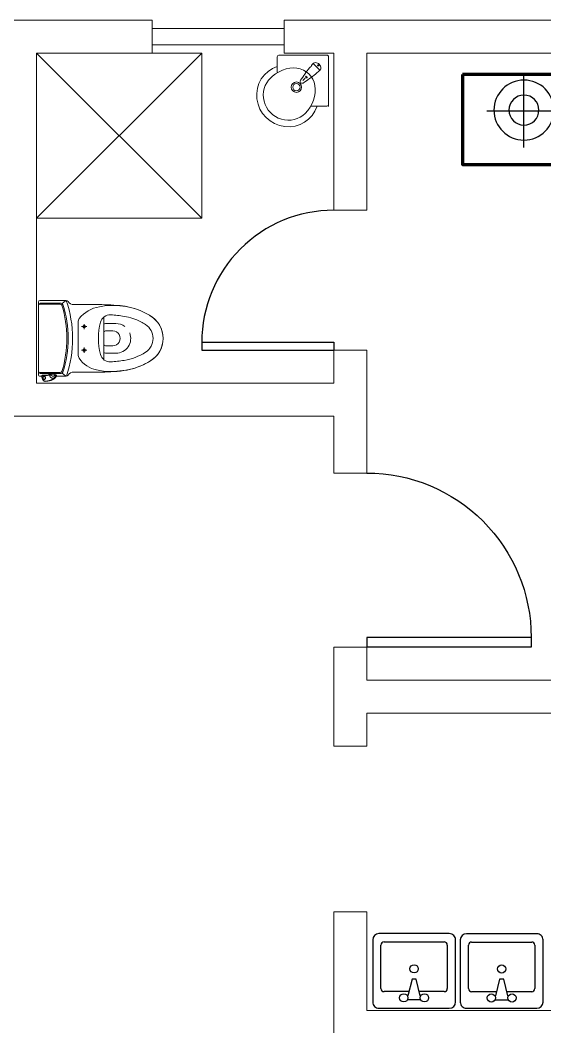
# Model space of a CAD drawing. Header units: inches. Extents: x -179 to 300, y 123 to 718.
# Drawn here: x -169.95 to -166.77, y 225.86 to 231.96 of the extents above; entities that cross this region are included whole.
import ezdxf

# ---------------------------------------------------------------- set-up
doc = ezdxf.new("R2010")
doc.units = ezdxf.units.IN
doc.header["$MEASUREMENT"] = 0
doc.linetypes.add('ACAD_ISO02W100', pattern=[15, 12, -3])
doc.linetypes.add('HIDDEN', pattern=[0.375, 0.25, -0.125])
for name, color, linetype in [('1', 1, 'Continuous'), ('A_WALL_3D', 1, 'Continuous'), ('BODY', 7, 'Continuous'), ('COVER', 7, 'Continuous'), ('DIM', 7, 'Continuous'), ('FUR', 6, 'Continuous'), ('HIDDEN', 8, 'HIDDEN'), ('TOIL', 250, 'Continuous')]:
    doc.layers.add(name, color=color, linetype=linetype)

# ---------------------------------------------------------------- blocks, each defined once
blk = doc.blocks.new('DESK4')
at = {"color": 0}
for p, q in [((0, 1), (-0.06, 1)), ((0, 0), (-0.06, 0))]:
    blk.add_line(p, q, dxfattribs=at)
blk.add_lwpolyline([(-0.06, 1), (-0.06, 0)], dxfattribs=at)
blk.add_lwpolyline([(1, 0, 0.414214), (0, 1), (0, 0)], format="xyb", dxfattribs=at)
blk = doc.blocks.new('LAV3')
at = {"color": 0, "linetype": 'ByBlock'}
for p, q in [((177.8, 254), (-203.2, 254)), ((-241.3, 215.9), (-241.3, -215.9)), ((-120.65, 203.2), (146.05, 203.2)), ((215.9, -215.9), (215.9, 215.9)), ((-139.7, 31.75), (-139.7, 184.15)), ((165.1, 184.15), (165.1, -184.15)), ((-190.5, -38.1), (-190.5, 38.1)), ((-63.5, 12.7), (-165.1, 38.1)), ((-63.5, -12.7), (-63.5, 12.7)), ((-165.1, -38.1), (-63.5, -12.7)), ((-139.7, -184.15), (-139.7, -31.75)), ((146.05, -203.2), (-120.65, -203.2)), ((-203.2, -254), (177.8, -254))]:
    blk.add_line(p, q, dxfattribs=at)
for centre in [(-177.8, 63.5), (0, 0), (-177.8, -63.5)]:
    blk.add_circle(centre, 25.4, dxfattribs=at)
for centre, radius, start, end in [((-203.2, 215.9), 38.1, 90, 180), ((177.8, 215.9), 38.1, 0, 90), ((-120.65, 184.15), 19.05, 90, 180), ((146.05, 184.15), 19.05, 0, 90), ((-120.65, -184.15), 19.05, 180, 270), ((146.05, -184.15), 19.05, 270, 0), ((-203.2, -215.9), 38.1, 180, 270), ((177.8, -215.9), 38.1, 270, 0)]:
    blk.add_arc(centre, radius, start, end, dxfattribs=at)
blk = doc.blocks.new('洗手盆-6')
at = {"layer": 'TOIL', "color": 177, "lineweight": 100, "true_color": 0x293189}
blk.add_blockref('LAV3', (203.2, -254), dxfattribs=at)
blk = doc.blocks.new('A$C255C3C12')
at = {"layer": 'FUR'}
for p, q in [((243.5, 486.7), (243.5, 0)), ((487.1, 239.3), (0, 239.3))]:
    blk.add_line(p, q, dxfattribs=at)
for radius in [200, 100]:
    blk.add_circle((238.2, 239.3), radius, dxfattribs=at)
blk = doc.blocks.new('豪华大床')
at = {"linetype": 'ACAD_ISO02W100', "lineweight": 100, "true_color": 0xcd2027}
h = blk.add_hatch(color=242, dxfattribs=at)
h.dxf.hatch_style = 1
h.paths.add_polyline_path([(300, 2450), (0, 2450), (0, 650), (300, 650)])
at = {"linetype": 'ACAD_ISO02W100', "lineweight": 100, "true_color": 0xf8d731}
h = blk.add_hatch(color=40, dxfattribs=at)
h.dxf.hatch_style = 1
h.paths.add_polyline_path([(1687.8, 2450), (300, 2450), (300, 1155.6), (1687.8, 1155.6)])
h.paths.add_polyline_path([(1687.8, 995.6), (300, 995.6), (300, 650), (600, 650), (1687.8, 650)])
h.paths.add_polyline_path([(2200, 995.6), (1767.8, 995.6), (1767.8, 650), (2100, 650, 0.414214), (2200, 750)])
h.paths.add_polyline_path([(2200, 2350, 0.414214), (2100, 2450), (1767.8, 2450), (1767.8, 1155.6), (2200, 1155.6)])
at = {"linetype": 'ACAD_ISO02W100', "lineweight": 100, "true_color": 0x991b1e}
h = blk.add_hatch(color=244, dxfattribs=at)
h.dxf.hatch_style = 1
h.paths.add_polyline_path([(1767.8, 2450), (1687.8, 2450), (1687.8, 1155.6), (1767.8, 1155.6)])
h.paths.add_polyline_path([(1767.8, 1155.6), (1687.8, 1155.6), (1687.8, 1075.6), (1767.8, 1075.6)])
h.paths.add_polyline_path([(2200, 1155.6), (1767.8, 1155.6), (1767.8, 1075.6), (2200, 1075.6)])
h.paths.add_polyline_path([(2200, 1075.6), (1767.8, 1075.6), (1767.8, 995.6), (2200, 995.6)])
h.paths.add_polyline_path([(1767.8, 1075.6), (1687.8, 1075.6), (1687.8, 995.6), (1767.8, 995.6)])
h.paths.add_polyline_path([(1767.8, 995.6), (1687.8, 995.6), (1687.8, 650), (1767.8, 650)])
h.paths.add_polyline_path([(1687.8, 1155.6), (300, 1155.6), (300, 1075.6), (1687.8, 1075.6)])
h.paths.add_polyline_path([(1687.8, 1075.6), (300, 1075.6), (300, 995.6), (1687.8, 995.6)])
at = {"layer": 'FUR', "color": 0, "lineweight": 100}
for p, q in [((300, 650), (300, 2450)), ((1687.8, 2450), (1687.8, 650)), ((1767.8, 2450), (1767.8, 650)), ((300, 1155.6), (2200, 1155.6)), ((300, 1075.6), (2200, 1075.6)), ((300, 995.6), (2200, 995.6))]:
    blk.add_line(p, q, dxfattribs=at)
for points in [[(0, 2450), (600, 2450), (600, 3100), (0, 3100)], [(0, 0), (600, 0), (600, 650), (0, 650)]]:
    blk.add_lwpolyline(points, close=True, dxfattribs=at)
blk.add_lwpolyline([(0, 650), (2100, 650, 0.414214), (2200, 750), (2200, 2350, 0.414214), (2100, 2450), (0, 2450)], format="xyb", close=True, dxfattribs=at)
blk.add_blockref('A$C255C3C12', (0, 2450), dxfattribs=at)
at = {"layer": 'FUR', "color": 0, "lineweight": 100, "xscale": -1, "rotation": 180}
blk.add_blockref('A$C255C3C12', (0, 650), dxfattribs=at)

msp = doc.modelspace()

# ---------------------------------------------------------------- linework, layer by layer
at = {"color": 40, "lineweight": 0, "true_color": 0xf8d731}
for p, q in [((-172.14804, 231.95691), (-169.14804, 231.95691)), ((-168.34804, 231.95691), (-165.34804, 231.95691)), ((-169.14804, 231.90691), (-168.34804, 231.90691)), ((-169.14804, 231.80691), (-168.34804, 231.80691)), ((-168.04804, 229.21267), (-167.84804, 229.21267)), ((-167.84804, 228.15691), (-168.04804, 228.15691))]:
    msp.add_line(p, q, dxfattribs=at)
at = {"color": 40, "linetype": 'ACAD_ISO02W100', "lineweight": 0, "true_color": 0xf8d731}
for p, q in [((-169.14804, 231.75691), (-169.14804, 231.95691)), ((-168.34804, 231.75691), (-168.34804, 231.95691)), ((-168.04804, 230.80491), (-167.84804, 230.80491)), ((-168.04804, 229.95691), (-167.84804, 229.95691))]:
    msp.add_line(p, q, dxfattribs=at)
at = {"lineweight": 0}
for p, q in [((-169.84804, 231.75691), (-168.84804, 231.75691)), ((-169.84804, 231.75691), (-169.84804, 229.75691)), ((-169.84804, 231.75691), (-169.84804, 229.75691)), ((-168.34804, 231.75691), (-168.04804, 231.75691)), ((-168.04804, 231.75691), (-168.04804, 230.80491)), ((-167.84804, 231.75691), (-165.34804, 231.75691)), ((-167.84804, 231.75691), (-167.84804, 230.80491)), ((-168.04804, 230.00491), (-168.04804, 229.75691)), ((-167.84804, 229.95691), (-167.84804, 229.21267)), ((-169.84804, 229.75691), (-168.04804, 229.75691)), ((-170.04804, 229.55691), (-168.04804, 229.55691)), ((-168.04804, 229.55691), (-168.04804, 229.21267)), ((-167.84804, 228.21667), (-167.84804, 227.95691)), ((-168.04804, 228.15691), (-168.04804, 227.95691)), ((-168.04804, 227.55691), (-168.04804, 227.95691)), ((-167.84804, 227.95691), (-164.04804, 227.95691)), ((-167.84804, 227.75691), (-166.24804, 227.75691)), ((-167.84804, 227.55691), (-167.84804, 227.75691)), ((-168.04804, 225.75691), (-168.04804, 226.15691)), ((-167.84804, 225.95691), (-167.84804, 226.15691)), ((-166.24804, 225.95691), (-167.84804, 225.95691))]:
    msp.add_line(p, q, dxfattribs=at)
at = {"color": 177, "linetype": 'ACAD_ISO02W100', "lineweight": 0, "true_color": 0x293189}
for p, q in [((-169.84804, 230.75691), (-168.84804, 231.75691)), ((-168.84804, 230.75691), (-169.84804, 231.75691)), ((-168.84804, 230.75691), (-168.84804, 231.75691)), ((-169.84804, 230.75691), (-168.84804, 230.75691))]:
    msp.add_line(p, q, dxfattribs=at)
at = {"color": 177, "lineweight": 0, "true_color": 0x293189}
for p, q in [((-168.09001, 231.74532), (-168.38001, 231.74532)), ((-168.39001, 231.63849), (-168.39001, 231.73532)), ((-168.08001, 231.44532), (-168.08001, 231.73532)), ((-168.09001, 231.43532), (-168.18788, 231.43532))]:
    msp.add_line(p, q, dxfattribs=at)
at = {"color": 177, "linetype": 'Continuous', "lineweight": 0, "ltscale": 1.2, "true_color": 0x293189}
for q in [(-168.17186, 231.69391), (-168.13142, 231.65347)]:
    msp.add_line((-168.15164, 231.67369), q, dxfattribs=at)
at = {"color": 177, "linetype": 'Continuous', "lineweight": 0, "ltscale": 8, "true_color": 0x293189}
msp.add_line((-168.23494, 231.5904), (-168.22048, 231.60486), dxfattribs=at)
at = {"color": 0, "lineweight": 0}
msp.add_line((-167.84804, 227.55691), (-168.04804, 227.55691), dxfattribs=at)
at = {"linetype": 'ACAD_ISO02W100', "lineweight": 0}
for p, q in [((-167.84804, 226.55456), (-168.04804, 226.55456)), ((-168.04804, 226.15691), (-168.04804, 226.55456)), ((-167.84804, 226.15691), (-167.84804, 226.55456))]:
    msp.add_line(p, q, dxfattribs=at)
at = {"color": 177, "lineweight": 0, "true_color": 0x293189}
for centre, major_axis, ratio, start_param, end_param in [((-168.38001, 231.73532), (0.00707, 0.00707), 1, 0.7853982, 2.3561945), ((-168.09001, 231.73532), (0.00707, 0.00707), 1, 5.4977871, 7.0685835), ((-168.3275, 231.49784), (-0.13435, 0.13435), 0.9736842, -0.4588538, 3.6004465), ((-168.21343, 231.61191), (-0.00433, 0.00433), 0.5996165, 0, 6.2831853), ((-168.32754, 231.49787), (-0.1061, 0.1061), 0.9663492, -0.0372091, 3.1415927), ((-168.27447, 231.55087), (-0.02227, 0.02227), 1, 0.7853982, 7.0685835), ((-168.27447, 231.55087), (-0.01556, 0.01556), 1, 0.7853982, 7.0685835), ((-168.09001, 231.44532), (-0.00707, 0.00707), 1, 2.3561945, 3.9269908)]:
    msp.add_ellipse(centre, major_axis=major_axis, ratio=ratio, start_param=start_param, end_param=end_param, dxfattribs=at)
at = {"color": 177, "linetype": 'Continuous', "lineweight": 0, "ltscale": 1.2, "true_color": 0x293189}
for centre, major_axis, start_param, end_param in [((-168.13363, 231.65118), (0.04073, 0.04073), 1.4633961, 1.8945456), ((-168.15941, 231.68319), (0.01167, 0.01167), 0.8292988, 1.4633961), ((-168.15997, 231.66612), (-0.02373, 0.02373), 4.6966478, 5.5028112), ((-168.15922, 231.66537), (0.02373, 0.02373), 5.4927631, 6.2989265), ((-166.25379, 230.21358), (-1.71537, 1.71537), 0.1426695, 0.1807352), ((-169.61176, 233.57155), (1.71537, 1.71537), 4.5316538, 4.5697195), ((-168.14974, 231.62616), (0.04373, 0.04373), 1.3959207, 1.6214576), ((-168.19918, 231.67559), (-0.04373, 0.04373), 3.0909314, 3.3164683), ((-168.17416, 231.6917), (-0.04073, 0.04073), 2.8178434, 3.2489929), ((-168.14215, 231.66593), (-0.01167, 0.01167), 3.2489929, 3.8830902), ((-168.24036, 231.58656), (0.00781, 0.00781), 1.7701561, 3.2434684), ((-168.23878, 231.58497), (0.00781, 0.00781), 3.0397169, 4.5130292)]:
    msp.add_ellipse(centre, major_axis=major_axis, ratio=1, start_param=start_param, end_param=end_param, dxfattribs=at)
at = {"color": 177, "linetype": 'Continuous', "lineweight": 0, "ltscale": 8, "true_color": 0x293189}
msp.add_ellipse((-168.14253, 231.68281), major_axis=(0.00235, 0.00235), ratio=1, start_param=2.3561945, end_param=8.6393798, dxfattribs=at)
at = {"color": 177, "lineweight": 0, "true_color": 0x293189, "extrusion": (0, 0, -1)}
msp.add_ellipse((-168.32754, 231.49787), major_axis=(0.12796, 0.13364), ratio=0.8109063, start_param=4.7008251, end_param=7.8715777, dxfattribs=at)
at = {"layer": '1', "color": 177, "linetype": 'ByBlock', "lineweight": 0, "true_color": 0x293189}
for p, q in [((-169.81734, 229.80145), (-169.81735, 229.80119)), ((-169.81735, 229.80119), (-169.81734, 229.80094)), ((-169.81731, 229.8017), (-169.81734, 229.80145)), ((-169.81734, 229.80094), (-169.81732, 229.80068)), ((-169.81732, 229.80068), (-169.81731, 229.8006)), ((-169.81727, 229.80196), (-169.81731, 229.8017)), ((-169.81729, 229.80154), (-169.81731, 229.80106)), ((-169.81731, 229.80106), (-169.81728, 229.80058)), ((-169.81731, 229.8006), (-169.81719, 229.79974)), ((-169.81722, 229.80201), (-169.81729, 229.80154)), ((-169.81728, 229.80058), (-169.81694, 229.79841)), ((-169.81721, 229.80221), (-169.81727, 229.80196)), ((-169.8171, 229.80245), (-169.81722, 229.80201)), ((-169.81714, 229.80245), (-169.81721, 229.80221)), ((-169.81719, 229.79974), (-169.81702, 229.7987)), ((-169.81705, 229.8027), (-169.81714, 229.80245)), ((-169.81693, 229.80286), (-169.8171, 229.80245)), ((-169.81694, 229.80293), (-169.81705, 229.8027)), ((-169.81702, 229.7987), (-169.81684, 229.79767)), ((-169.81682, 229.80316), (-169.81694, 229.80293)), ((-169.81694, 229.79841), (-169.81654, 229.79625)), ((-169.81672, 229.80326), (-169.81693, 229.80286)), ((-169.81684, 229.79767), (-169.81664, 229.79664)), ((-169.81669, 229.80338), (-169.81682, 229.80316)), ((-169.81647, 229.80363), (-169.81672, 229.80326)), ((-169.81654, 229.80359), (-169.81669, 229.80338)), ((-169.81664, 229.79664), (-169.81643, 229.79562)), ((-169.81639, 229.80378), (-169.81654, 229.80359)), ((-169.81654, 229.79625), (-169.81606, 229.79411)), ((-169.81618, 229.80397), (-169.81647, 229.80363)), ((-169.81643, 229.79562), (-169.81621, 229.7946)), ((-169.81622, 229.80397), (-169.81639, 229.80378)), ((-169.81603, 229.80415), (-169.81622, 229.80397)), ((-169.81621, 229.7946), (-169.81596, 229.79359)), ((-169.81585, 229.80428), (-169.81618, 229.80397)), ((-169.81606, 229.79411), (-169.81552, 229.79199)), ((-169.81584, 229.80432), (-169.81603, 229.80415)), ((-169.81596, 229.79359), (-169.81571, 229.79257)), ((-169.8155, 229.80454), (-169.81585, 229.80428)), ((-169.81563, 229.80447), (-169.81584, 229.80432)), ((-169.81576, 229.80128), (-169.81578, 229.80093)), ((-169.81578, 229.80093), (-169.81575, 229.80058)), ((-169.81571, 229.80164), (-169.81576, 229.80128)), ((-169.81575, 229.80058), (-169.81542, 229.79845)), ((-169.81562, 229.80196), (-169.81571, 229.80164)), ((-169.81571, 229.79257), (-169.81543, 229.79156)), ((-169.81552, 229.80455), (-169.81563, 229.80447)), ((-169.81549, 229.80228), (-169.81562, 229.80196)), ((-169.81552, 229.79199), (-169.81491, 229.78989)), ((-169.81511, 229.80477), (-169.8155, 229.80454)), ((-169.81534, 229.80257), (-169.81549, 229.80228)), ((-169.81543, 229.79156), (-169.81515, 229.79056)), ((-169.81542, 229.79845), (-169.81502, 229.79634)), ((-169.81515, 229.80285), (-169.81534, 229.80257)), ((-169.81493, 229.80311), (-169.81515, 229.80285)), ((-169.81515, 229.79056), (-169.81484, 229.78956)), ((-169.81471, 229.80494), (-169.81511, 229.80477)), ((-169.81502, 229.79634), (-169.81455, 229.79424)), ((-169.81468, 229.80334), (-169.81493, 229.80311)), ((-169.81491, 229.78989), (-169.81424, 229.78781)), ((-169.81484, 229.78956), (-169.81452, 229.78857)), ((-169.81429, 229.80508), (-169.81471, 229.80494)), ((-169.81441, 229.80354), (-169.81468, 229.80334)), ((-169.81455, 229.79424), (-169.81402, 229.79216)), ((-169.81452, 229.78857), (-169.81419, 229.78758)), ((-169.81412, 229.80371), (-169.81441, 229.80354)), ((-169.81386, 229.80516), (-169.81429, 229.80508)), ((-169.81424, 229.78781), (-169.8135, 229.78575)), ((-169.81419, 229.78758), (-169.81384, 229.78659)), ((-169.81381, 229.80385), (-169.81412, 229.80371)), ((-169.81402, 229.79216), (-169.81342, 229.7901)), ((-169.81344, 229.80519), (-169.81386, 229.80516)), ((-169.81349, 229.80395), (-169.81381, 229.80385)), ((-169.81316, 229.80401), (-169.81349, 229.80395)), ((-169.81046, 229.80524), (-169.81342, 229.80519)), ((-169.81342, 229.7901), (-169.81276, 229.78806)), ((-169.81283, 229.80403), (-169.81316, 229.80401)), ((-169.8109, 229.80407), (-169.81283, 229.80403)), ((-169.81276, 229.78806), (-169.81203, 229.78604)), ((-169.81115, 229.78879), (-169.81113, 229.78971)), ((-169.81109, 229.78788), (-169.81115, 229.78879)), ((-169.81113, 229.78971), (-169.81105, 229.79063)), ((-169.81095, 229.78697), (-169.81109, 229.78788)), ((-169.81105, 229.79063), (-169.81089, 229.79154)), ((-169.80896, 229.8041), (-169.8109, 229.80407)), ((-169.81089, 229.79154), (-169.81065, 229.79243)), ((-169.81065, 229.79243), (-169.81034, 229.79331)), ((-169.8075, 229.8053), (-169.81046, 229.80524)), ((-169.81034, 229.79331), (-169.80996, 229.79415)), ((-169.80996, 229.79415), (-169.80951, 229.79497)), ((-169.80951, 229.79497), (-169.80909, 229.79559)), ((-169.80924, 229.78965), (-169.80925, 229.78889)), ((-169.80925, 229.78889), (-169.80921, 229.78812)), ((-169.80917, 229.79042), (-169.80924, 229.78965)), ((-169.80921, 229.78812), (-169.8091, 229.78736)), ((-169.80905, 229.79117), (-169.80917, 229.79042)), ((-169.8091, 229.78736), (-169.80894, 229.78662)), ((-169.80909, 229.79559), (-169.80863, 229.79619)), ((-169.80886, 229.79192), (-169.80905, 229.79117)), ((-169.80584, 229.80416), (-169.80896, 229.8041)), ((-169.80862, 229.79265), (-169.80886, 229.79192)), ((-169.80863, 229.79619), (-169.80812, 229.79674)), ((-169.80832, 229.79336), (-169.80862, 229.79265)), ((-169.80797, 229.79403), (-169.80832, 229.79336)), ((-169.80812, 229.79674), (-169.80758, 229.79726)), ((-169.80755, 229.79468), (-169.80797, 229.79403)), ((-169.80758, 229.79726), (-169.80698, 229.79773)), ((-169.80709, 229.79528), (-169.80755, 229.79468)), ((-169.80456, 229.80536), (-169.8075, 229.8053)), ((-169.80656, 229.79584), (-169.80709, 229.79528)), ((-169.80698, 229.79773), (-169.80646, 229.79809)), ((-169.806, 229.79634), (-169.80656, 229.79584)), ((-169.80646, 229.79809), (-169.80592, 229.79841)), ((-169.80558, 229.79664), (-169.806, 229.79634)), ((-169.80592, 229.79841), (-169.80535, 229.79869)), ((-169.80274, 229.80422), (-169.80584, 229.80416)), ((-169.80516, 229.7969), (-169.80558, 229.79664)), ((-169.80535, 229.79869), (-169.80476, 229.79892)), ((-169.80472, 229.79713), (-169.80516, 229.7969)), ((-169.80476, 229.79892), (-169.80416, 229.79911)), ((-169.80426, 229.79733), (-169.80472, 229.79713)), ((-169.80163, 229.80542), (-169.80456, 229.80536)), ((-169.80379, 229.79748), (-169.80426, 229.79733)), ((-169.80416, 229.79911), (-169.80354, 229.79925)), ((-169.80331, 229.7976), (-169.80379, 229.79748)), ((-169.80354, 229.79925), (-169.80292, 229.79934)), ((-169.80282, 229.79767), (-169.80331, 229.7976)), ((-169.80292, 229.79934), (-169.80229, 229.79938)), ((-169.80233, 229.79771), (-169.80282, 229.79767)), ((-169.79965, 229.80428), (-169.80274, 229.80422)), ((-169.80184, 229.7977), (-169.80233, 229.79771)), ((-169.80229, 229.79938), (-169.80166, 229.79937)), ((-169.80136, 229.79764), (-169.80184, 229.7977)), ((-169.80166, 229.79937), (-169.80104, 229.79931)), ((-169.79877, 229.80548), (-169.80163, 229.80542)), ((-169.80088, 229.79755), (-169.80136, 229.79764)), ((-169.80104, 229.79931), (-169.80043, 229.79919)), ((-169.80041, 229.79741), (-169.80088, 229.79755)), ((-169.80043, 229.79919), (-169.79983, 229.79903)), ((-169.79996, 229.79724), (-169.80041, 229.79741)), ((-169.79952, 229.79703), (-169.79996, 229.79724)), ((-169.79983, 229.79903), (-169.79925, 229.79882)), ((-169.79657, 229.80435), (-169.79965, 229.80428)), ((-169.79909, 229.79678), (-169.79952, 229.79703)), ((-169.79925, 229.79882), (-169.79869, 229.79857)), ((-169.7987, 229.7965), (-169.79909, 229.79678)), ((-169.79592, 229.80555), (-169.79877, 229.80548)), ((-169.79832, 229.79619), (-169.7987, 229.7965)), ((-169.79869, 229.79857), (-169.79815, 229.79827)), ((-169.79796, 229.79585), (-169.79832, 229.79619)), ((-169.79815, 229.79827), (-169.79764, 229.79794)), ((-169.79756, 229.79542), (-169.79796, 229.79585)), ((-169.79764, 229.79794), (-169.79715, 229.79756)), ((-169.7972, 229.79495), (-169.79756, 229.79542)), ((-169.79687, 229.79445), (-169.7972, 229.79495)), ((-169.79715, 229.79756), (-169.79669, 229.79716)), ((-169.79658, 229.79393), (-169.79687, 229.79445)), ((-169.79669, 229.79716), (-169.79618, 229.79664)), ((-169.79632, 229.79338), (-169.79658, 229.79393)), ((-169.79352, 229.80443), (-169.79657, 229.80435)), ((-169.79605, 229.79268), (-169.79632, 229.79338)), ((-169.79618, 229.79664), (-169.79572, 229.79607)), ((-169.79584, 229.79195), (-169.79605, 229.79268)), ((-169.79309, 229.80562), (-169.79592, 229.80555)), ((-169.79591, 229.78665), (-169.79574, 229.7874)), ((-169.79568, 229.79121), (-169.79584, 229.79195)), ((-169.79574, 229.7874), (-169.79561, 229.78816)), ((-169.79572, 229.79607), (-169.7953, 229.79548)), ((-169.79558, 229.79045), (-169.79568, 229.79121)), ((-169.79561, 229.78816), (-169.79555, 229.78892)), ((-169.79554, 229.78969), (-169.79558, 229.79045)), ((-169.79555, 229.78892), (-169.79554, 229.78969)), ((-169.7953, 229.79548), (-169.79493, 229.79485)), ((-169.79493, 229.79485), (-169.7946, 229.7942)), ((-169.7946, 229.7942), (-169.79425, 229.79335)), ((-169.79425, 229.79335), (-169.79398, 229.79248)), ((-169.79385, 229.78702), (-169.79407, 229.78613)), ((-169.79398, 229.79248), (-169.79378, 229.79159)), ((-169.79369, 229.78793), (-169.79385, 229.78702)), ((-169.79378, 229.79159), (-169.79365, 229.79068)), ((-169.79361, 229.78885), (-169.79369, 229.78793)), ((-169.79365, 229.79068), (-169.79359, 229.78977)), ((-169.79359, 229.78977), (-169.79361, 229.78885)), ((-169.7905, 229.8045), (-169.79352, 229.80443)), ((-169.79028, 229.80569), (-169.79309, 229.80562)), ((-169.78751, 229.80458), (-169.7905, 229.8045)), ((-169.78748, 229.80577), (-169.79028, 229.80569)), ((-169.78454, 229.80467), (-169.78751, 229.80458)), ((-169.7847, 229.80585), (-169.78748, 229.80577)), ((-169.78194, 229.80593), (-169.7847, 229.80585)), ((-169.78159, 229.80475), (-169.78454, 229.80467)), ((-169.77924, 229.80601), (-169.78194, 229.80593)), ((-169.77866, 229.80484), (-169.78159, 229.80475)), ((-169.77921, 229.80602), (-169.77924, 229.80601)), ((-169.77922, 229.80602), (-169.77924, 229.80602)), ((-169.77843, 229.80604), (-169.77921, 229.80602)), ((-169.77624, 229.80492), (-169.77866, 229.80484)), ((-169.77768, 229.80607), (-169.77843, 229.80604)), ((-169.77692, 229.80611), (-169.77768, 229.80607)), ((-169.77621, 229.80615), (-169.77692, 229.80611)), ((-169.77384, 229.805), (-169.77624, 229.80492)), ((-169.77553, 229.80619), (-169.77621, 229.80615)), ((-169.77489, 229.80624), (-169.77553, 229.80619)), ((-169.7743, 229.80628), (-169.77489, 229.80624)), ((-169.73753, 229.81194), (-169.77452, 229.81194)), ((-169.77377, 229.80633), (-169.7743, 229.80628)), ((-169.77146, 229.80509), (-169.77384, 229.805)), ((-169.77329, 229.80639), (-169.77377, 229.80633)), ((-169.77285, 229.80644), (-169.77329, 229.80639)), ((-169.77247, 229.8065), (-169.77285, 229.80644)), ((-169.77214, 229.80656), (-169.77247, 229.8065)), ((-169.77237, 229.80653), (-169.77227, 229.80661)), ((-169.77226, 229.80655), (-169.77232, 229.80654)), ((-169.77227, 229.80661), (-169.77206, 229.80673)), ((-169.77217, 229.80657), (-169.77226, 229.80655)), ((-169.77209, 229.80659), (-169.77217, 229.80657)), ((-169.77187, 229.80661), (-169.77214, 229.80656)), ((-169.77203, 229.80661), (-169.77209, 229.80659)), ((-169.77206, 229.80673), (-169.77191, 229.80679)), ((-169.77199, 229.80662), (-169.77203, 229.80661)), ((-169.77196, 229.80663), (-169.77199, 229.80662)), ((-169.77195, 229.80664), (-169.77196, 229.80663)), ((-169.77195, 229.80664), (-169.77195, 229.80664)), ((-169.77191, 229.80679), (-169.77175, 229.80684)), ((-169.77166, 229.80668), (-169.77187, 229.80661)), ((-169.77175, 229.80684), (-169.77157, 229.80686)), ((-169.7715, 229.80674), (-169.77166, 229.80668)), ((-169.77157, 229.80686), (-169.77138, 229.80686)), ((-169.77141, 229.8068), (-169.7715, 229.80674)), ((-169.76968, 229.80515), (-169.77146, 229.80509)), ((-169.77138, 229.80686), (-169.77141, 229.8068)), ((-169.77015, 229.80621), (-169.76928, 229.80624)), ((-169.76911, 229.80516), (-169.76968, 229.80515)), ((-169.76954, 229.80447), (-169.76968, 229.80515)), ((-169.76937, 229.8038), (-169.76954, 229.80447)), ((-169.76911, 229.80283), (-169.76937, 229.8038)), ((-169.76928, 229.80624), (-169.76839, 229.80627)), ((-169.76853, 229.80517), (-169.76911, 229.80516)), ((-169.76881, 229.80188), (-169.76911, 229.80283)), ((-169.76847, 229.80095), (-169.76881, 229.80188)), ((-169.76794, 229.80518), (-169.76853, 229.80517)), ((-169.7681, 229.80004), (-169.76847, 229.80095)), ((-169.76839, 229.80627), (-169.76748, 229.80629)), ((-169.76771, 229.79917), (-169.7681, 229.80004)), ((-169.76735, 229.80519), (-169.76794, 229.80518)), ((-169.76729, 229.79832), (-169.76771, 229.79917)), ((-169.76748, 229.80629), (-169.76656, 229.80632)), ((-169.76637, 229.8052), (-169.76735, 229.80519)), ((-169.76684, 229.79749), (-169.76729, 229.79832)), ((-169.76636, 229.79668), (-169.76684, 229.79749)), ((-169.76656, 229.80632), (-169.7656, 229.80633)), ((-169.76538, 229.8052), (-169.76637, 229.8052)), ((-169.76584, 229.7959), (-169.76636, 229.79668)), ((-169.7653, 229.79514), (-169.76584, 229.7959)), ((-169.7656, 229.80633), (-169.76463, 229.80635)), ((-169.76437, 229.8052), (-169.76538, 229.8052)), ((-169.76474, 229.79441), (-169.7653, 229.79514)), ((-169.76414, 229.79371), (-169.76474, 229.79441)), ((-169.76463, 229.80635), (-169.76364, 229.80636)), ((-169.76335, 229.80519), (-169.76437, 229.8052)), ((-169.76334, 229.79284), (-169.76414, 229.79371)), ((-169.76364, 229.80636), (-169.76265, 229.80638)), ((-169.76236, 229.80517), (-169.76335, 229.80519)), ((-169.7625, 229.79203), (-169.76334, 229.79284)), ((-169.76265, 229.80638), (-169.76223, 229.80634)), ((-169.76162, 229.79128), (-169.7625, 229.79203)), ((-169.76136, 229.80515), (-169.76236, 229.80517)), ((-169.76223, 229.80634), (-169.7618, 229.80628)), ((-169.7618, 229.80628), (-169.76137, 229.80619)), ((-169.76093, 229.79074), (-169.76162, 229.79128)), ((-169.76137, 229.80619), (-169.76093, 229.80609)), ((-169.76036, 229.80513), (-169.76136, 229.80515)), ((-169.76093, 229.80609), (-169.76034, 229.80593)), ((-169.76022, 229.79024), (-169.76093, 229.79074)), ((-169.75936, 229.8051), (-169.76036, 229.80513)), ((-169.76034, 229.80593), (-169.75975, 229.80575)), ((-169.7595, 229.78977), (-169.76022, 229.79024)), ((-169.75975, 229.80575), (-169.75916, 229.80557)), ((-169.75876, 229.78935), (-169.7595, 229.78977)), ((-169.75836, 229.80506), (-169.75936, 229.8051)), ((-169.75916, 229.80557), (-169.75827, 229.80529)), ((-169.75778, 229.78885), (-169.75876, 229.78935)), ((-169.75736, 229.80502), (-169.75836, 229.80506)), ((-169.75827, 229.80529), (-169.75736, 229.80502)), ((-169.75679, 229.78841), (-169.75778, 229.78885)), ((-169.75736, 229.80502), (-169.75704, 229.80444)), ((-169.75736, 229.80502), (-169.75736, 229.80502)), ((-169.75704, 229.80444), (-169.75668, 229.80388)), ((-169.75577, 229.78805), (-169.75679, 229.78841)), ((-169.75668, 229.80388), (-169.7563, 229.80335)), ((-169.7563, 229.80335), (-169.7559, 229.80284)), ((-169.7559, 229.80284), (-169.75537, 229.80227)), ((-169.75498, 229.78781), (-169.75577, 229.78805)), ((-169.75537, 229.80227), (-169.75482, 229.80174)), ((-169.75418, 229.78761), (-169.75498, 229.78781)), ((-169.75482, 229.80174), (-169.75424, 229.80125)), ((-169.75424, 229.80125), (-169.75363, 229.80081)), ((-169.75338, 229.78746), (-169.75418, 229.78761)), ((-169.75363, 229.80081), (-169.753, 229.80042)), ((-169.75257, 229.78734), (-169.75338, 229.78746)), ((-169.753, 229.80042), (-169.75234, 229.80007)), ((-169.75152, 229.78726), (-169.75257, 229.78734)), ((-169.75234, 229.80007), (-169.75166, 229.79977)), ((-169.75166, 229.79977), (-169.75096, 229.79952)), ((-169.75047, 229.78725), (-169.75152, 229.78726)), ((-169.75096, 229.79952), (-169.75026, 229.79932)), ((-169.74943, 229.7873), (-169.75047, 229.78725)), ((-169.75026, 229.79932), (-169.74955, 229.79918)), ((-169.74955, 229.79918), (-169.7488, 229.79908)), ((-169.74861, 229.7874), (-169.74943, 229.7873)), ((-169.7488, 229.79908), (-169.74804, 229.79905)), ((-169.7478, 229.78754), (-169.74861, 229.7874)), ((-169.74804, 229.79905), (-169.74728, 229.79908)), ((-169.74699, 229.78772), (-169.7478, 229.78754)), ((-169.74728, 229.79908), (-169.74653, 229.79917)), ((-169.7462, 229.78795), (-169.74699, 229.78772)), ((-169.74653, 229.79917), (-169.7458, 229.79931)), ((-169.74544, 229.78821), (-169.7462, 229.78795)), ((-169.7458, 229.79931), (-169.74505, 229.79953)), ((-169.74469, 229.78851), (-169.74544, 229.78821)), ((-169.74505, 229.79953), (-169.74433, 229.7998)), ((-169.74395, 229.78885), (-169.74469, 229.78851)), ((-169.74433, 229.7998), (-169.74362, 229.80014)), ((-169.74322, 229.78923), (-169.74395, 229.78885)), ((-169.74362, 229.80014), (-169.74293, 229.80054)), ((-169.74248, 229.78967), (-169.74322, 229.78923)), ((-169.74293, 229.80054), (-169.74227, 229.801)), ((-169.74175, 229.79014), (-169.74248, 229.78967)), ((-169.74227, 229.801), (-169.74166, 229.8015)), ((-169.74103, 229.79066), (-169.74175, 229.79014)), ((-169.74166, 229.8015), (-169.74107, 229.80206)), ((-169.74107, 229.80206), (-169.74052, 229.80266)), ((-169.74034, 229.79122), (-169.74103, 229.79066)), ((-169.74052, 229.80266), (-169.74, 229.80332)), ((-169.73969, 229.7918), (-169.74034, 229.79122)), ((-169.74, 229.80332), (-169.73952, 229.80402)), ((-169.73906, 229.79241), (-169.73969, 229.7918)), ((-169.73952, 229.80402), (-169.73916, 229.80464)), ((-169.73934, 229.78659), (-169.7374, 229.78799)), ((-169.73916, 229.80464), (-169.73883, 229.80528)), ((-169.73845, 229.79305), (-169.73906, 229.79241)), ((-169.7372, 229.78742), (-169.73891, 229.78618)), ((-169.73883, 229.80528), (-169.73852, 229.80595)), ((-169.73852, 229.80595), (-169.73823, 229.80628)), ((-169.73827, 229.80605), (-169.73852, 229.80595)), ((-169.73852, 229.80595), (-169.73852, 229.80595)), ((-169.73786, 229.79373), (-169.73845, 229.79305)), ((-169.73799, 229.80614), (-169.73827, 229.80605)), ((-169.73823, 229.80628), (-169.73799, 229.80661)), ((-169.73799, 229.80661), (-169.73785, 229.80683)), ((-169.73768, 229.80622), (-169.73799, 229.80614)), ((-169.73728, 229.79446), (-169.73786, 229.79373)), ((-169.73785, 229.80683), (-169.73773, 229.80704)), ((-169.73773, 229.80704), (-169.73764, 229.80724)), ((-169.73734, 229.80631), (-169.73768, 229.80622)), ((-169.73764, 229.80724), (-169.73759, 229.80737)), ((-169.73759, 229.80737), (-169.73756, 229.80748)), ((-169.73756, 229.80748), (-169.73755, 229.8075)), ((-169.73754, 229.80761), (-169.73708, 229.80767)), ((-169.7374, 229.78799), (-169.73549, 229.78944)), ((-169.73682, 229.80829), (-169.73739, 229.80829)), ((-169.73684, 229.80642), (-169.73734, 229.80631)), ((-169.73672, 229.79522), (-169.73728, 229.79446)), ((-169.73553, 229.7887), (-169.7372, 229.78742)), ((-169.73708, 229.80767), (-169.73658, 229.80773)), ((-169.73627, 229.80652), (-169.73684, 229.80642)), ((-169.73607, 229.80829), (-169.73682, 229.80829)), ((-169.73619, 229.79601), (-169.73672, 229.79522)), ((-169.73658, 229.80773), (-169.73605, 229.80779)), ((-169.73565, 229.80662), (-169.73627, 229.80652)), ((-169.73569, 229.79683), (-169.73619, 229.79601)), ((-169.73533, 229.80829), (-169.73607, 229.80829)), ((-169.73605, 229.80779), (-169.73548, 229.80785)), ((-169.73522, 229.79766), (-169.73569, 229.79683)), ((-169.73499, 229.80671), (-169.73565, 229.80662)), ((-169.73531, 229.78888), (-169.73553, 229.7887)), ((-169.73549, 229.78944), (-169.73492, 229.78991)), ((-169.73548, 229.80785), (-169.73486, 229.8079)), ((-169.7346, 229.8083), (-169.73533, 229.80829)), ((-169.7353, 229.78889), (-169.73503, 229.78912)), ((-169.73479, 229.7985), (-169.73522, 229.79766)), ((-169.73503, 229.78912), (-169.73471, 229.78941)), ((-169.73427, 229.8068), (-169.73499, 229.80671)), ((-169.73492, 229.78991), (-169.73437, 229.79043)), ((-169.73486, 229.8079), (-169.7342, 229.80796)), ((-169.73438, 229.79937), (-169.73479, 229.7985)), ((-169.73471, 229.78941), (-169.73439, 229.78972)), ((-169.73389, 229.80831), (-169.7346, 229.8083)), ((-169.73439, 229.78972), (-169.73408, 229.79004)), ((-169.73399, 229.80026), (-169.73438, 229.79937)), ((-169.73437, 229.79043), (-169.73385, 229.79099)), ((-169.73351, 229.80688), (-169.73427, 229.8068)), ((-169.7342, 229.80796), (-169.7335, 229.80801)), ((-169.73408, 229.79004), (-169.73377, 229.79038)), ((-169.73358, 229.80133), (-169.73399, 229.80026)), ((-169.73388, 229.80831), (-169.73389, 229.80831)), ((-169.73376, 229.8083), (-169.73388, 229.80831)), ((-169.73364, 229.80831), (-169.73388, 229.80831)), ((-169.73385, 229.79099), (-169.73334, 229.79161)), ((-169.73377, 229.79038), (-169.73347, 229.79073)), ((-169.73364, 229.80829), (-169.73376, 229.8083)), ((-169.73358, 229.80831), (-169.73364, 229.80831)), ((-169.73272, 229.8082), (-169.73364, 229.80829)), ((-169.73353, 229.8083), (-169.73358, 229.80831)), ((-169.7332, 229.80243), (-169.73358, 229.80133)), ((-169.73342, 229.80829), (-169.73353, 229.8083)), ((-169.73282, 229.80695), (-169.73351, 229.80688)), ((-169.7335, 229.80801), (-169.73278, 229.80806)), ((-169.73347, 229.79073), (-169.73318, 229.7911)), ((-169.73168, 229.80814), (-169.73342, 229.80829)), ((-169.73334, 229.79161), (-169.73286, 229.79226)), ((-169.73286, 229.80355), (-169.7332, 229.80243)), ((-169.73318, 229.7911), (-169.7329, 229.79148)), ((-169.7329, 229.79148), (-169.73262, 229.79187)), ((-169.73257, 229.80469), (-169.73286, 229.80355)), ((-169.73286, 229.79226), (-169.7324, 229.79295)), ((-169.7321, 229.80701), (-169.73282, 229.80695)), ((-169.73278, 229.80806), (-169.73179, 229.80812)), ((-169.73179, 229.80812), (-169.73272, 229.8082)), ((-169.73262, 229.79187), (-169.73235, 229.79228)), ((-169.73231, 229.80584), (-169.73257, 229.80469)), ((-169.7324, 229.79295), (-169.73199, 229.79364)), ((-169.73235, 229.79228), (-169.73209, 229.7927)), ((-169.7321, 229.80701), (-169.73231, 229.80584)), ((-169.73111, 229.80707), (-169.7321, 229.80701)), ((-169.73209, 229.7927), (-169.73183, 229.79313)), ((-169.73199, 229.79364), (-169.7316, 229.79436)), ((-169.73183, 229.79313), (-169.73159, 229.79358)), ((-169.73179, 229.80812), (-169.73145, 229.80812)), ((-169.7316, 229.79436), (-169.73124, 229.7951)), ((-169.73159, 229.79358), (-169.73135, 229.79404)), ((-169.73145, 229.80812), (-169.73144, 229.80811)), ((-169.7314, 229.80811), (-169.73144, 229.80811)), ((-169.73119, 229.80808), (-169.7314, 229.80811)), ((-169.73135, 229.79404), (-169.73112, 229.79451)), ((-169.73124, 229.7951), (-169.7309, 229.79589)), ((-169.73099, 229.80803), (-169.73119, 229.80808)), ((-169.73112, 229.79451), (-169.7309, 229.79499)), ((-169.73079, 229.80706), (-169.73111, 229.80707)), ((-169.73079, 229.80797), (-169.73099, 229.80803)), ((-169.7309, 229.79589), (-169.73058, 229.79669)), ((-169.7309, 229.79499), (-169.73069, 229.79548)), ((-169.73059, 229.80789), (-169.73079, 229.80797)), ((-169.73055, 229.80701), (-169.73079, 229.80706)), ((-169.73069, 229.79548), (-169.73048, 229.79599)), ((-169.7304, 229.80779), (-169.73059, 229.80789)), ((-169.73058, 229.79669), (-169.7303, 229.79751)), ((-169.73031, 229.80692), (-169.73055, 229.80701)), ((-169.73048, 229.79599), (-169.73029, 229.7965)), ((-169.73021, 229.80768), (-169.7304, 229.80779)), ((-169.73009, 229.8068), (-169.73031, 229.80692)), ((-169.7303, 229.79751), (-169.73005, 229.79831)), ((-169.73029, 229.7965), (-169.73011, 229.79703)), ((-169.73003, 229.80755), (-169.73021, 229.80768)), ((-169.73011, 229.79703), (-169.72994, 229.79756)), ((-169.72988, 229.80665), (-169.73009, 229.8068)), ((-169.73005, 229.79831), (-169.72983, 229.79913)), ((-169.72986, 229.8074), (-169.73003, 229.80755)), ((-169.72994, 229.79756), (-169.72978, 229.7981)), ((-169.72968, 229.80646), (-169.72988, 229.80665)), ((-169.72969, 229.80725), (-169.72986, 229.8074)), ((-169.72983, 229.79913), (-169.72964, 229.79995)), ((-169.72978, 229.7981), (-169.72962, 229.79865)), ((-169.72954, 229.80708), (-169.72969, 229.80725)), ((-169.7295, 229.80624), (-169.72968, 229.80646)), ((-169.72964, 229.79995), (-169.72947, 229.80079)), ((-169.72962, 229.79865), (-169.72948, 229.79921)), ((-169.7294, 229.80689), (-169.72954, 229.80708)), ((-169.72935, 229.806), (-169.7295, 229.80624)), ((-169.72948, 229.79921), (-169.72935, 229.79978)), ((-169.72947, 229.80079), (-169.72897, 229.8035)), ((-169.72927, 229.8067), (-169.7294, 229.80689)), ((-169.72921, 229.80573), (-169.72935, 229.806)), ((-169.72935, 229.79978), (-169.72923, 229.80036)), ((-169.72914, 229.8065), (-169.72927, 229.8067)), ((-169.72923, 229.80036), (-169.72917, 229.80066)), ((-169.7291, 229.80544), (-169.72921, 229.80573)), ((-169.72917, 229.80066), (-169.72884, 229.80245)), ((-169.72903, 229.80628), (-169.72914, 229.8065)), ((-169.72901, 229.80514), (-169.7291, 229.80544)), ((-169.72893, 229.80605), (-169.72903, 229.80628)), ((-169.72895, 229.80482), (-169.72901, 229.80514)), ((-169.72897, 229.8035), (-169.72892, 229.80383)), ((-169.72891, 229.80449), (-169.72895, 229.80482)), ((-169.72884, 229.80581), (-169.72893, 229.80605)), ((-169.72892, 229.80383), (-169.7289, 229.80416)), ((-169.7289, 229.80416), (-169.72891, 229.80449)), ((-169.72877, 229.80557), (-169.72884, 229.80581)), ((-169.72884, 229.80245), (-169.72868, 229.80338)), ((-169.72871, 229.80533), (-169.72877, 229.80557)), ((-169.72866, 229.80508), (-169.72871, 229.80533)), ((-169.72868, 229.80338), (-169.72865, 229.80354)), ((-169.72863, 229.80483), (-169.72866, 229.80508)), ((-169.72865, 229.80354), (-169.72862, 229.8038)), ((-169.72861, 229.80457), (-169.72863, 229.80483)), ((-169.72862, 229.8038), (-169.7286, 229.80406)), ((-169.7286, 229.80432), (-169.72861, 229.80457)), ((-169.7286, 229.80406), (-169.7286, 229.80432)), ((-169.81384, 229.78659), (-169.81347, 229.78561)), ((-169.8135, 229.78575), (-169.8127, 229.78373)), ((-169.81347, 229.78561), (-169.8131, 229.78464)), ((-169.8131, 229.78464), (-169.8127, 229.78367)), ((-169.8127, 229.78373), (-169.81196, 229.78201)), ((-169.8127, 229.78367), (-169.8123, 229.78271)), ((-169.8123, 229.78271), (-169.81187, 229.78176)), ((-169.81203, 229.78604), (-169.81124, 229.78406)), ((-169.81196, 229.78201), (-169.81118, 229.78032)), ((-169.81187, 229.78176), (-169.81144, 229.78082)), ((-169.81144, 229.78082), (-169.81099, 229.77988)), ((-169.81124, 229.78406), (-169.81052, 229.78238)), ((-169.81118, 229.78032), (-169.81034, 229.77865)), ((-169.81099, 229.77988), (-169.81052, 229.77895)), ((-169.81075, 229.78607), (-169.81095, 229.78697)), ((-169.81046, 229.7852), (-169.81075, 229.78607)), ((-169.81052, 229.78238), (-169.80975, 229.78072)), ((-169.81052, 229.77895), (-169.81004, 229.77803)), ((-169.81011, 229.78435), (-169.81046, 229.7852)), ((-169.81034, 229.77865), (-169.80947, 229.777)), ((-169.80977, 229.7837), (-169.81011, 229.78435)), ((-169.81004, 229.77803), (-169.80955, 229.77712)), ((-169.80939, 229.78307), (-169.80977, 229.7837)), ((-169.80975, 229.78072), (-169.80893, 229.77908)), ((-169.80955, 229.77712), (-169.80905, 229.77621)), ((-169.80947, 229.777), (-169.80857, 229.77542)), ((-169.80896, 229.78247), (-169.80939, 229.78307)), ((-169.80905, 229.77621), (-169.80859, 229.77541)), ((-169.80848, 229.78191), (-169.80896, 229.78247)), ((-169.80894, 229.78662), (-169.80872, 229.78589)), ((-169.80893, 229.77908), (-169.80807, 229.77747)), ((-169.80872, 229.78589), (-169.80844, 229.78519)), ((-169.80855, 229.77539), (-169.80812, 229.77469)), ((-169.80796, 229.78138), (-169.80848, 229.78191)), ((-169.80844, 229.78519), (-169.80818, 229.78464)), ((-169.80777, 229.77465), (-169.80826, 229.77542)), ((-169.80818, 229.78464), (-169.80788, 229.78411)), ((-169.80812, 229.77469), (-169.80765, 229.77402)), ((-169.80807, 229.77747), (-169.80717, 229.77588)), ((-169.80749, 229.78097), (-169.80796, 229.78138)), ((-169.80788, 229.78411), (-169.80754, 229.78361)), ((-169.80724, 229.7739), (-169.80777, 229.77465)), ((-169.80765, 229.77402), (-169.80714, 229.77338)), ((-169.80754, 229.78361), (-169.80717, 229.78314)), ((-169.807, 229.7806), (-169.80749, 229.78097)), ((-169.80666, 229.7732), (-169.80724, 229.7739)), ((-169.80717, 229.78314), (-169.80677, 229.78271)), ((-169.80717, 229.77588), (-169.80676, 229.77523)), ((-169.80714, 229.77338), (-169.80658, 229.77275)), ((-169.80648, 229.78026), (-169.807, 229.7806)), ((-169.80677, 229.78271), (-169.8064, 229.78236)), ((-169.80676, 229.77523), (-169.80632, 229.7746)), ((-169.80606, 229.77255), (-169.80666, 229.7732)), ((-169.80658, 229.77275), (-169.80599, 229.77216)), ((-169.80593, 229.77997), (-169.80648, 229.78026)), ((-169.8064, 229.78236), (-169.80601, 229.78205)), ((-169.80632, 229.7746), (-169.80585, 229.77401)), ((-169.80543, 229.77194), (-169.80606, 229.77255)), ((-169.80601, 229.78205), (-169.80561, 229.78178)), ((-169.80599, 229.77216), (-169.80537, 229.77161)), ((-169.80536, 229.77971), (-169.80593, 229.77997)), ((-169.80585, 229.77401), (-169.80533, 229.77342)), ((-169.80561, 229.78178), (-169.80517, 229.78153)), ((-169.80476, 229.77138), (-169.80543, 229.77194)), ((-169.80537, 229.77161), (-169.80474, 229.7711)), ((-169.80477, 229.7795), (-169.80536, 229.77971)), ((-169.80533, 229.77342), (-169.80477, 229.77286)), ((-169.80517, 229.78153), (-169.80473, 229.78131)), ((-169.80417, 229.77934), (-169.80477, 229.7795)), ((-169.80477, 229.77286), (-169.80419, 229.77234)), ((-169.8041, 229.77087), (-169.80476, 229.77138)), ((-169.80474, 229.7711), (-169.80408, 229.77064)), ((-169.80473, 229.78131), (-169.80428, 229.78114)), ((-169.80428, 229.78114), (-169.8038, 229.781)), ((-169.80419, 229.77234), (-169.8036, 229.77187)), ((-169.80355, 229.77922), (-169.80417, 229.77934)), ((-169.8034, 229.77042), (-169.8041, 229.77087)), ((-169.80408, 229.77064), (-169.80339, 229.77021)), ((-169.8038, 229.781), (-169.80332, 229.7809)), ((-169.8036, 229.77187), (-169.80298, 229.77144)), ((-169.80293, 229.77916), (-169.80355, 229.77922)), ((-169.80269, 229.77), (-169.8034, 229.77042)), ((-169.80339, 229.77021), (-169.80267, 229.76981)), ((-169.80332, 229.7809), (-169.80283, 229.78085)), ((-169.80298, 229.77144), (-169.80234, 229.77104)), ((-169.8023, 229.77915), (-169.80293, 229.77916)), ((-169.80283, 229.78085), (-169.80234, 229.78084)), ((-169.80197, 229.76963), (-169.80269, 229.77)), ((-169.80267, 229.76981), (-169.80192, 229.76946)), ((-169.80234, 229.78084), (-169.80186, 229.78087)), ((-169.80234, 229.77104), (-169.80166, 229.77067)), ((-169.80167, 229.77918), (-169.8023, 229.77915)), ((-169.80123, 229.76931), (-169.80197, 229.76963)), ((-169.80192, 229.76946), (-169.80116, 229.76915)), ((-169.80186, 229.78087), (-169.80137, 229.78095)), ((-169.80105, 229.77928), (-169.80167, 229.77918)), ((-169.80166, 229.77067), (-169.80096, 229.77034)), ((-169.80137, 229.78095), (-169.8009, 229.78107)), ((-169.80048, 229.76904), (-169.80123, 229.76931)), ((-169.80116, 229.76915), (-169.80035, 229.76888)), ((-169.80044, 229.77942), (-169.80105, 229.77928)), ((-169.80096, 229.77034), (-169.80025, 229.77005)), ((-169.8009, 229.78107), (-169.80043, 229.78122)), ((-169.79969, 229.7688), (-169.80048, 229.76904)), ((-169.79984, 229.77961), (-169.80044, 229.77942)), ((-169.80043, 229.78122), (-169.79997, 229.78142)), ((-169.80035, 229.76888), (-169.79952, 229.76866)), ((-169.80025, 229.77005), (-169.79948, 229.76979)), ((-169.79997, 229.78142), (-169.79953, 229.78165)), ((-169.79926, 229.77984), (-169.79984, 229.77961)), ((-169.79889, 229.7686), (-169.79969, 229.7688)), ((-169.79953, 229.78165), (-169.79911, 229.78192)), ((-169.79952, 229.76866), (-169.79869, 229.7685)), ((-169.79948, 229.76979), (-169.7987, 229.76958)), ((-169.7987, 229.78012), (-169.79926, 229.77984)), ((-169.79911, 229.78192), (-169.79871, 229.78222)), ((-169.79809, 229.76846), (-169.79889, 229.7686)), ((-169.79871, 229.78222), (-169.79815, 229.78271)), ((-169.79816, 229.78044), (-169.7987, 229.78012)), ((-169.7987, 229.76958), (-169.7979, 229.76943)), ((-169.79869, 229.7685), (-169.79782, 229.76838)), ((-169.79765, 229.7808), (-169.79816, 229.78044)), ((-169.79815, 229.78271), (-169.79764, 229.78328)), ((-169.79729, 229.76837), (-169.79809, 229.76846)), ((-169.7979, 229.76943), (-169.79708, 229.76931)), ((-169.79782, 229.76838), (-169.79716, 229.76833)), ((-169.79707, 229.78128), (-169.79765, 229.7808)), ((-169.79764, 229.78328), (-169.79719, 229.78388)), ((-169.7965, 229.76832), (-169.79729, 229.76837)), ((-169.79719, 229.78388), (-169.79678, 229.78453)), ((-169.79716, 229.76833), (-169.79694, 229.76832)), ((-169.79708, 229.76931), (-169.79624, 229.76926)), ((-169.79653, 229.7818), (-169.79707, 229.78128)), ((-169.79694, 229.76832), (-169.7967, 229.76831)), ((-169.79678, 229.78453), (-169.79644, 229.78521)), ((-169.79604, 229.78236), (-169.79653, 229.7818)), ((-169.79607, 229.76831), (-169.7965, 229.76832)), ((-169.79644, 229.78521), (-169.79615, 229.78592)), ((-169.79624, 229.76926), (-169.79541, 229.76925)), ((-169.79615, 229.78592), (-169.79591, 229.78665)), ((-169.7957, 229.76832), (-169.79607, 229.76831)), ((-169.7957, 229.76832), (-169.79607, 229.76831)), ((-169.79559, 229.78295), (-169.79604, 229.78236)), ((-169.79346, 229.76841), (-169.7957, 229.76832)), ((-169.79518, 229.78358), (-169.79559, 229.78295)), ((-169.79541, 229.76925), (-169.79286, 229.76935)), ((-169.79474, 229.7844), (-169.79518, 229.78358)), ((-169.79437, 229.78525), (-169.79474, 229.7844)), ((-169.79407, 229.78613), (-169.79437, 229.78525)), ((-169.79122, 229.76853), (-169.79346, 229.76841)), ((-169.79286, 229.76935), (-169.79033, 229.76951)), ((-169.78899, 229.7687), (-169.79122, 229.76853)), ((-169.79033, 229.76951), (-169.78781, 229.76971)), ((-169.78678, 229.76891), (-169.78899, 229.7687)), ((-169.78781, 229.76971), (-169.78531, 229.76997)), ((-169.78459, 229.76916), (-169.78678, 229.76891)), ((-169.78531, 229.76997), (-169.78283, 229.77028)), ((-169.78197, 229.76951), (-169.78459, 229.76916)), ((-169.78283, 229.77028), (-169.78033, 229.77064)), ((-169.77937, 229.76992), (-169.78197, 229.76951)), ((-169.78033, 229.77064), (-169.77786, 229.77106)), ((-169.7768, 229.77038), (-169.77937, 229.76992)), ((-169.77786, 229.77106), (-169.7754, 229.77153)), ((-169.77426, 229.77091), (-169.7768, 229.77038)), ((-169.7754, 229.77153), (-169.77298, 229.77205)), ((-169.77174, 229.77149), (-169.77426, 229.77091)), ((-169.77298, 229.77205), (-169.77058, 229.77263)), ((-169.76926, 229.77212), (-169.77174, 229.77149)), ((-169.77058, 229.77263), (-169.76832, 229.77322)), ((-169.7668, 229.77282), (-169.76926, 229.77212)), ((-169.76832, 229.77322), (-169.76609, 229.77387)), ((-169.76438, 229.77356), (-169.7668, 229.77282)), ((-169.76609, 229.77387), (-169.76389, 229.77455)), ((-169.76218, 229.7743), (-169.76438, 229.77356)), ((-169.76389, 229.77455), (-169.76171, 229.77528)), ((-169.76002, 229.77508), (-169.76218, 229.7743)), ((-169.76171, 229.77528), (-169.75956, 229.77606)), ((-169.75788, 229.77591), (-169.76002, 229.77508)), ((-169.75956, 229.77606), (-169.75745, 229.77688)), ((-169.75577, 229.77678), (-169.75788, 229.77591)), ((-169.75745, 229.77688), (-169.75536, 229.77775)), ((-169.7537, 229.77769), (-169.75577, 229.77678)), ((-169.75536, 229.77775), (-169.7533, 229.77866)), ((-169.75174, 229.77861), (-169.7537, 229.77769)), ((-169.7533, 229.77866), (-169.75127, 229.77962)), ((-169.74982, 229.77957), (-169.75174, 229.77861)), ((-169.75127, 229.77962), (-169.74928, 229.78062)), ((-169.74792, 229.78057), (-169.74982, 229.77957)), ((-169.74928, 229.78062), (-169.74722, 229.78171)), ((-169.74605, 229.78161), (-169.74792, 229.78057)), ((-169.74722, 229.78171), (-169.74519, 229.78286)), ((-169.74422, 229.78269), (-169.74605, 229.78161)), ((-169.74519, 229.78286), (-169.7432, 229.78405)), ((-169.74242, 229.78381), (-169.74422, 229.78269)), ((-169.7432, 229.78405), (-169.74125, 229.7853)), ((-169.74065, 229.78497), (-169.74242, 229.78381)), ((-169.74125, 229.7853), (-169.73934, 229.78659)), ((-169.73891, 229.78618), (-169.74065, 229.78497))]:
    msp.add_line(p, q, dxfattribs=at)
for centre, major_axis, start_param, end_param in [((-169.77452, 229.81144), (-0.000354, -0.000354), 3.9269908, 5.5248174), ((-169.75602, 229.81194), (-0.01344, -0.01344), 5.5248174, 5.7991051), ((-169.76444, 229.87503), (0.04845, -0.04845), -0.886821, -0.8514998), ((-169.7605, 229.93218), (-0.08896, -0.08896), 0.7180951, 0.7415855), ((-169.75773, 229.99343), (0.13232, -0.13232), -0.8296991, -0.8116945), ((-169.75602, 229.81194), (0.01344, -0.01344), 0.5491207, 0.7583678), ((-169.73753, 229.81144), (0.000354, -0.000354), 0.7583679, 2.3561945)]:
    msp.add_ellipse(centre, major_axis=major_axis, ratio=1, start_param=start_param, end_param=end_param, dxfattribs=at)
at = {"layer": 'A_WALL_3D', "color": 177, "lineweight": 0, "true_color": 0x293189}
msp.add_line((-168.08002, 231.43381), (-168.08002, 231.73612), dxfattribs=at)
at = {"layer": 'BODY', "color": 177, "linetype": 'ByBlock', "lineweight": 0, "true_color": 0x293189}
for p, q in [((-169.83711, 229.80939), (-169.83711, 230.2481)), ((-169.66906, 230.2581), (-169.82711, 230.2581)), ((-169.69901, 230.24135), (-169.82711, 230.24135)), ((-169.82711, 230.23654), (-169.7047, 230.23654)), ((-169.62158, 230.23301), (-169.45214, 230.23301)), ((-169.82711, 229.82094), (-169.7047, 229.82094)), ((-169.69901, 229.81614), (-169.82711, 229.81614)), ((-169.81556, 229.79939), (-169.82711, 229.79939)), ((-169.66906, 229.79939), (-169.72977, 229.79939)), ((-169.62158, 229.82447), (-169.45214, 229.82447))]:
    msp.add_line(p, q, dxfattribs=at)
for centre, major_axis, start_param, end_param in [((-169.82711, 230.2481), (0.00707, -0.00707), 2.3561945, 3.9269908), ((-169.82711, 230.23135), (-0.00707, -0.00707), 3.9269908, 5.4977871), ((-169.82711, 230.22654), (-0.00707, -0.00707), 3.9269908, 5.4977871), ((-169.7047, 230.22654), (0.00707, -0.00707), 1.0588846, 2.3561945), ((-169.69876, 230.23089), (-0.0074, -0.0074), 2.6226941, 3.9511474), ((-170.38426, 230.02348), (-0.50859, -0.50859), 2.3635161, 2.6468057), ((-170.33709, 230.02874), (-0.48085, -0.48085), 2.3561945, 2.6635035), ((-169.66906, 230.2446), (-0.00955, -0.00955), 2.9149378, 3.9269908), ((-170.34966, 230.02784), (0.50856, -0.50856), 0.4622628, 1.1112531), ((-169.6237, 230.27296), (-0.02828, -0.02828), 6.0565305, 7.1215154), ((-169.45214, 229.33301), (0.6364, -0.6364), 2.1946922, 2.3561945), ((-169.37174, 229.82651), (-0.28284, -0.28284), 3.4058527, 3.7654885), ((-169.37174, 229.82651), (-0.28284, -0.28284), 3.3583808, 3.4065296), ((-169.24251, 230.02874), (-0.11314, -0.11314), 2.3561945, 3.3583808), ((-170.38426, 230.03401), (0.50859, -0.50859), 0.4947869, 0.7780766), ((-170.33709, 230.02874), (0.48085, -0.48085), 0.4780892, 0.7853982), ((-169.24251, 230.02874), (0.11314, -0.11314), -0.2167881, 0.7853982), ((-169.37174, 230.23098), (0.28284, -0.28284), -0.6238959, -0.2167881), ((-169.82711, 229.83094), (0.00707, -0.00707), 3.9269908, 5.4977871), ((-169.82711, 229.82614), (0.00707, -0.00707), 3.9269908, 5.4977871), ((-169.82711, 229.80939), (-0.00707, -0.00707), 5.4977871, 7.0685835), ((-169.7047, 229.83094), (-0.00707, -0.00707), 0.7853982, 2.082708), ((-169.69876, 229.82659), (0.0074, -0.0074), -0.8095548, 0.5188985), ((-169.66906, 229.81289), (0.00955, -0.00955), -0.7853982, 0.2266548), ((-169.6237, 229.78453), (0.02828, -0.02828), 2.3032626, 3.3682475), ((-169.45214, 230.72447), (0.6364, -0.6364), -0.7853982, -0.6238959)]:
    msp.add_ellipse(centre, major_axis=major_axis, ratio=1, start_param=start_param, end_param=end_param, dxfattribs=at)
at = {"layer": 'COVER', "color": 177, "linetype": 'ByBlock', "lineweight": 0, "ltscale": 5, "true_color": 0x293189}
msp.add_line((-169.59636, 230.12762), (-169.59636, 229.92986), dxfattribs=at)
for centre, major_axis, start_param, end_param in [((-169.43296, 230.02031), (0.14372, -0.14372), 2.5305074, 3.2373682), ((-169.38311, 229.79373), (0.3077, -0.3077), 1.9716482, 2.5530373), ((-169.38311, 229.79373), (0.3077, -0.3077), 1.8279564, 1.849904), ((-169.24386, 230.02874), (-0.11455, -0.11455), 2.3561945, 3.4099898), ((-169.55636, 230.12762), (-0.02828, -0.02828), 4.9153102, 5.4977871), ((-169.24386, 230.02874), (0.11455, -0.11455), -0.2683971, 0.7853982), ((-169.55636, 229.92986), (0.02828, -0.02828), 3.9269908, 4.5094678), ((-169.45197, 229.99862), (0.11667, -0.11667), 4.5094678, 5.2949488), ((-169.39214, 230.28953), (0.32668, -0.32668), -0.9882366, -0.2683971)]:
    msp.add_ellipse(centre, major_axis=major_axis, ratio=1, start_param=start_param, end_param=end_param, dxfattribs=at)
at = {"layer": 'DIM', "color": 177, "linetype": 'ByBlock', "lineweight": 0, "true_color": 0x293189}
for centre, major_axis, start_param, end_param in [((-169.61195, 230.16174), (-0.07946, -0.07946), 4.4675582, 4.7105623), ((-169.61195, 229.89575), (0.07946, -0.07946), -1.5689697, -1.3259655)]:
    msp.add_ellipse(centre, major_axis=major_axis, ratio=1, start_param=start_param, end_param=end_param, dxfattribs=at)
at = {"layer": 'HIDDEN', "color": 177, "linetype": 'ByBlock', "lineweight": 0, "ltscale": 5, "true_color": 0x293189}
for p, q in [((-169.44158, 230.15737), (-169.44158, 229.90012)), ((-169.57528, 230.09974), (-169.54374, 230.09974)), ((-169.55951, 230.11551), (-169.55951, 230.08397)), ((-169.43158, 230.11874), (-169.3679, 230.11874)), ((-169.43158, 230.07374), (-169.38658, 230.07374)), ((-169.55951, 229.97351), (-169.55951, 229.94197)), ((-169.43158, 229.98374), (-169.38658, 229.98374)), ((-169.57528, 229.95774), (-169.54374, 229.95774)), ((-169.43158, 229.93874), (-169.3679, 229.93874))]:
    msp.add_line(p, q, dxfattribs=at)
for centre, major_axis, start_param, end_param in [((-169.40295, 230.11146), (0.04243, -0.04243), 2.2930811, 3.6743648), ((-169.45214, 229.33301), (0.59397, -0.59397), 2.1946922, 2.2930811), ((-169.37174, 229.82651), (-0.24042, -0.24042), 3.4537938, 3.7654885), ((-169.55951, 230.09974), (-0.00566, -0.00566), 2.3561945, 8.6393798), ((-169.08251, 230.02874), (0.27644, -0.27644), 3.6743648, 4.1796169), ((-169.43158, 230.10874), (-0.00707, -0.00707), 3.9269908, 5.4977871), ((-169.3679, 230.02874), (-0.06364, -0.06364), 3.2945349, 3.9269908), ((-169.37174, 229.82651), (-0.24042, -0.24042), 3.3583808, 3.4537938), ((-169.24251, 230.02874), (-0.07071, -0.07071), 2.3561945, 3.3583808), ((-169.43158, 230.06374), (-0.00707, -0.00707), 3.9269908, 5.4977871), ((-169.38658, 230.02874), (0.03182, -0.03182), -0.7853982, 2.3561945), ((-169.3679, 230.02874), (-0.06364, -0.06364), 0.7853982, 2.7261706), ((-169.43158, 229.99374), (0.00707, -0.00707), 3.9269908, 5.4977871), ((-169.24251, 230.02874), (0.07071, -0.07071), -0.2167881, 0.7853982), ((-169.55951, 229.95774), (-0.00566, -0.00566), 2.3561945, 8.6393798), ((-169.40295, 229.94603), (-0.04243, -0.04243), 5.7504132, 7.1316969), ((-169.43158, 229.94874), (0.00707, -0.00707), 3.9269908, 5.4977871), ((-169.37174, 230.23098), (0.24042, -0.24042), -0.6238959, -0.2167881), ((-169.45214, 230.72447), (-0.59397, -0.59397), 0.8485116, 0.9469005)]:
    msp.add_ellipse(centre, major_axis=major_axis, ratio=1, start_param=start_param, end_param=end_param, dxfattribs=at)

# ---------------------------------------------------------------- block references
at = {"layer": 'FUR', "lineweight": 0, "xscale": 0.0009087740284209762, "yscale": 0.0009087740284209762, "zscale": 0.0009087740284209762, "rotation": 270}
msp.add_blockref('豪华大床', (-167.269, 231.62816), dxfattribs=at)
at = {"layer": 'FUR', "color": 40, "lineweight": 0, "true_color": 0xf8d731}
for p, xscale, yscale, zscale, rotation in [((-168.04804, 230.00491), 0.8, 0.8, 0.8, 90), ((-167.84804, 228.21667), -0.99599986897069, 0.99599986897069, 0.99599986897069, 270)]:
    msp.add_blockref('DESK4', p, dxfattribs=dict(at, xscale=xscale, yscale=yscale, zscale=zscale, rotation=rotation))
at = {"layer": 'TOIL', "color": 244, "lineweight": 0, "true_color": 0x991b1e, "xscale": 0.0009881539922951019, "yscale": 0.0009881539922951019, "zscale": 0.0009881539922951019, "rotation": 89.99999999999999}
for p in [(-167.81223, 226.0077), (-167.28176, 226.00706)]:
    msp.add_blockref('洗手盆-6', p, dxfattribs=at)

doc.saveas('drawing.dxf')
